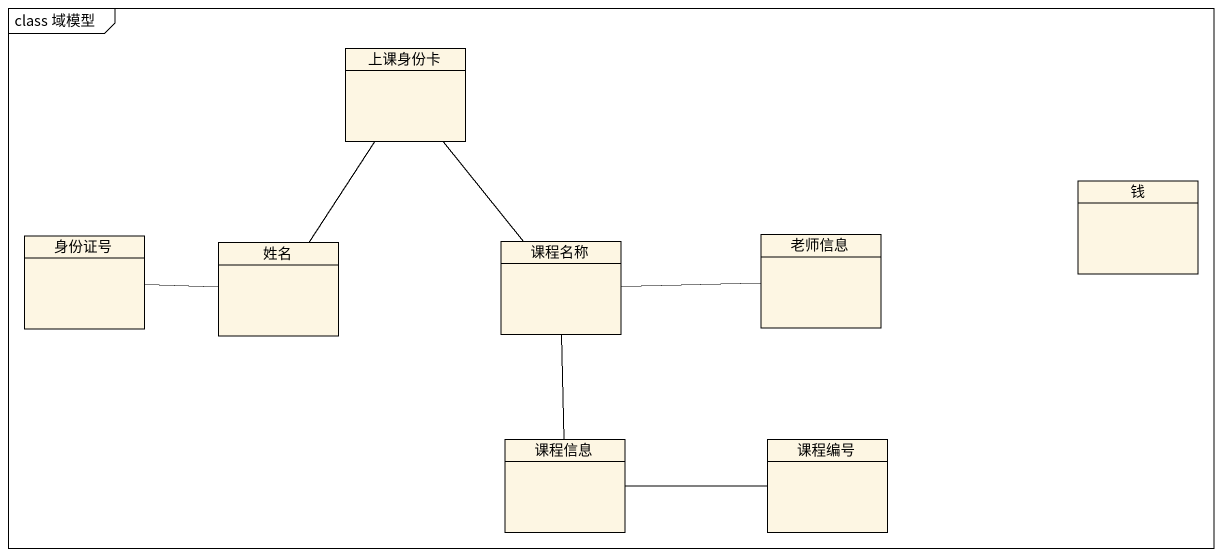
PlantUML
@startuml
mainframe class 域模型
hide circle
hide empty members
class 上课身份卡
class 身份证号
class 老师信息
class 钱
class 姓名
class 课程名称
class 课程信息
class 课程编号
上课身份卡 -- 课程名称
姓名 -up- 上课身份卡
姓名 -left- 身份证号
课程名称 -right- 老师信息
课程信息 -up- 课程名称
课程编号 -left- 课程信息
@enduml
